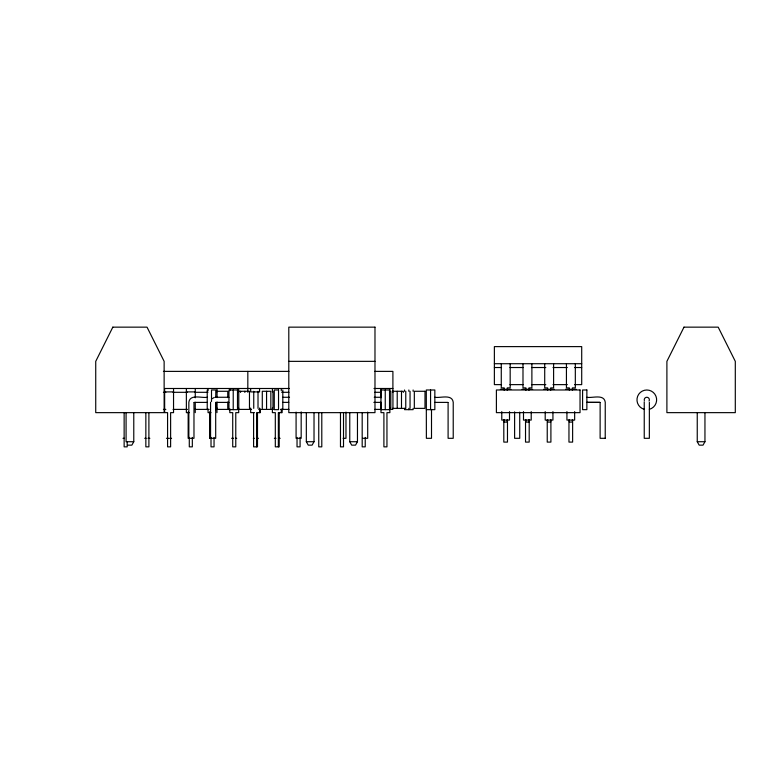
<?xml version="1.0" encoding="UTF-8"?>
<svg xmlns="http://www.w3.org/2000/svg" width="774" height="774" viewBox="0 0 774 774"><rect width="100%" height="100%" fill="white"/><g stroke="black" fill="none" stroke-linecap="round" stroke-linejoin="round"><path stroke-width="1.16" d="M133.776 412.648L133.776 441.722L131.861 445.147L128.01 445.147M314.021 412.648L314.021 441.722L312.096 445.147L308.255 445.147L306.33 441.722L306.33 412.648M357.462 412.648L357.462 441.722L355.537 445.147L351.686 445.147L349.761 441.722L349.761 412.648M704.95 412.648L704.95 441.722L703.024 445.147L699.174 445.147L697.248 441.722L697.248 412.648M212.047 398.745L214.359 397.41M288.799 361.352L374.984 361.352M494.373 363.712L581.709 363.712M494.373 367.524L501.552 367.524M509.931 367.524L523.089 367.524M531.467 367.524L545.815 367.524M552.994 367.524L567.352 367.524M574.531 367.524L581.709 367.524M163.42 371.385L288.934 371.385M374.761 371.385L392.902 371.385L392.902 392.302M501.552 384.63L494.373 384.63L494.373 346.617L581.709 346.617L581.709 384.63L574.531 384.63M509.931 384.63L523.089 384.63M531.467 384.63L545.815 384.63M552.994 384.63L567.352 384.63M289.447 388.49L164.649 388.49L164.649 412.648L167.571 412.648L167.571 446.85L170.619 446.85L170.619 412.648L173.54 412.648L173.54 388.49M373.987 388.49L392.902 388.49M500.343 389.283L510.937 389.283M522.063 389.283L532.647 389.283M543.783 389.283L554.368 389.283M565.494 389.283L576.088 389.283M392.602 391.276L403.293 391.276L403.293 392.418M164.649 391.905L173.54 391.905M186.37 391.905L195.261 391.905M163.42 392.302L165.829 392.302M173.047 392.302L187.492 392.302M194.709 392.302L207.954 392.302M281.678 392.302L288.934 392.302M374.761 392.302L380.808 392.302M207.229 397.265C201.917 398.368 190.036 393.685 188.846 402.219L188.846 438.307M215.52 397.265L228.949 397.265M282.81 397.285L289.524 397.285M374.258 397.285L380.972 397.285M434.843 397.265C440.154 398.368 452.035 393.685 453.225 402.219L453.225 438.307L448.098 438.307L448.098 402.557M586.866 397.285C592.178 398.378 604.059 393.676 605.249 402.219L605.229 438.307M282.81 402.374L288.76 402.374M373.832 402.374L380.972 402.374M194.139 402.393L207.229 402.393M215.859 402.393L228.949 402.393M434.843 402.393L447.923 402.393M392.602 408.372L405.769 408.372L405.769 391.276M163.42 409.398L165.829 409.398M173.047 409.398L187.492 409.398M194.709 409.398L209.154 409.398M216.372 409.398L230.816 409.398M238.044 409.398L251.453 409.398M258.709 409.398L273.212 409.398M280.469 409.398L288.934 409.398M374.761 409.398L380.808 409.398M389.274 409.398L392.902 409.398M426.29 409.659L434.843 409.659L434.843 389.99L426.29 389.99L426.377 438.307L431.505 438.307L431.505 409.436M189.291 412.648L186.37 412.648L186.37 388.49M211.012 412.648L208.08 412.648L208.08 409.194M254.443 412.648L250.67 412.648L250.67 408.043M123.008 438.307L124.343 438.307M144.728 438.307L146.063 438.307M148.018 438.307L149.856 438.307M166.439 438.307L168.664 438.307M169.603 438.307L171.576 438.307M231.6 438.307L233.564 438.307M235.499 438.307L236.728 438.307M253.311 438.307L254.327 438.307M257.103 438.307L258.448 438.307M274.373 438.307L276.047 438.307M278.466 438.307L280.159 438.307M343.095 438.307L345.978 438.307L345.978 412.087M362.609 438.307L367.698 438.307L367.698 412.087M605.249 438.307L600.121 438.307L600.14 402.557M133.776 441.722L126.085 441.722L126.085 412.648M306.33 441.722L314.021 441.722M349.761 441.722L357.462 441.722M697.248 441.722L704.95 441.722M215.694 402.412L215.782 409.659M649.367 402.383L649.347 438.307L644.239 438.307L644.239 401.745M575.324 363.712L575.324 387.88L572.402 387.88L572.402 390.241M574.656 411.613L574.656 420.069L566.926 420.069L566.926 411.613M572.625 420.069L572.625 442.099L568.958 442.099L568.958 420.069M572.402 419.721L572.402 422.082L569.354 422.082L569.354 419.721M569.354 390.241L569.354 387.88L566.433 387.88L566.433 363.712M553.604 363.712L553.604 387.88L550.682 387.88L550.682 390.241M552.936 411.613L552.936 420.069L545.206 420.069L545.206 411.613M550.904 420.069L550.904 442.099L547.237 442.099L547.237 420.069M550.682 419.721L550.682 422.082L547.634 422.082L547.634 419.721M547.634 390.241L547.634 387.88L544.712 387.88L544.712 363.712M531.883 363.712L531.883 387.88L528.961 387.88L528.961 390.241M531.216 411.613L531.216 420.069L523.495 420.069L523.495 411.613M529.193 420.069L529.193 442.099L525.527 442.099L525.527 420.069M528.961 419.721L528.961 422.082L525.914 422.082L525.914 419.721M525.914 390.241L525.914 387.88L522.992 387.88L522.992 363.712M519.722 412.087L519.741 438.307L514.613 438.307L514.613 411.845M510.172 363.712L510.172 387.88L507.241 387.88L507.241 390.241M509.505 411.613L509.505 420.069L501.775 420.069L501.775 411.613M507.473 420.069L507.473 442.099L503.806 442.099L503.806 420.069M507.241 419.721L507.241 422.082L504.203 422.082L504.203 419.721M504.203 390.241L504.203 387.88L501.271 387.88L501.271 363.712M430.567 389.99L430.567 409.659M413.123 389.99L413.123 391.305M413.123 408.343L413.123 409.659L404.57 409.659L404.57 408.343M410.046 391.276L410.046 408.372M408.846 389.99L408.846 391.305M408.846 408.343L408.846 409.659M404.57 389.99L404.57 391.305M401.493 391.276L401.493 408.372M397.217 391.276L397.217 408.372M392.94 391.276L392.94 408.372M390.802 391.276L390.802 408.372M389.873 388.49L389.873 391.528M389.873 408.043L389.873 412.648L386.952 412.648L386.952 446.85L383.904 446.85L383.904 412.648L380.982 412.648L380.982 402.277M385.249 389.99L385.249 409.659M380.982 388.49L380.982 397.807M365.231 437.416L365.231 446.85L362.184 446.85L362.184 412.648M343.511 412.648L343.511 446.85L340.473 446.85L340.473 412.648M321.791 412.648L321.791 446.85L318.753 446.85L318.753 412.648M301.173 411.845L301.173 438.307L296.084 438.307L296.084 412.087M300.08 437.416L300.08 446.85L297.032 446.85L297.032 437.416M282.81 389.99L282.81 409.659M282.133 409.194L282.133 412.648L278.359 412.648L278.359 446.85M281.281 388.49L281.281 390.764M281.281 409.194L281.281 412.648M279.201 412.648L279.201 446.85L275.312 446.85L275.312 412.648L272.39 412.648L272.39 408.043M272.98 391.276L272.98 408.372M272.39 388.49L272.39 391.905M270.842 408.372L270.842 391.276L262.289 391.276L262.289 408.372M266.566 391.276L266.566 408.372M260.412 409.194L260.412 412.648L256.639 412.648L256.639 446.85M259.561 388.49L259.561 391.905L250.67 391.905L250.67 388.49M259.561 408.043L259.561 412.648M258.013 391.276L258.013 408.372M257.49 412.648L257.49 446.85L253.601 446.85L253.601 412.648M253.746 391.276L253.746 408.372M249.47 408.372L249.47 391.276L238.779 391.276L238.779 408.372M247.825 371.385L247.825 392.302M244.845 391.276L244.845 392.418M240.579 391.276L240.579 392.418M238.692 388.49L238.692 391.905M238.692 408.043L238.692 412.648L235.77 412.648L235.77 446.85L232.722 446.85L232.722 412.648L229.801 412.648L229.801 409.194M233.226 389.99L233.226 409.659M229.801 388.49L229.801 390.764M227.75 397.613L227.75 391.276L217.059 391.276L217.059 397.613M227.75 402.035L227.75 408.372M217.059 402.035L217.059 408.372M216.972 388.49L216.972 391.905M216.972 408.043L216.972 412.648M215.782 397.285L215.782 389.99L211.505 389.99L211.505 401.522M215.694 402.557L215.694 438.307L209.88 438.307L209.88 411.962M214.05 437.416L214.05 446.85L211.012 446.85L211.012 437.416M210.567 402.219L210.567 438.307M209.899 411.952L209.899 438.307M208.08 388.49L208.08 390.764M207.229 389.99L207.229 409.659M195.261 388.49L195.261 397.807M195.261 402.277L195.261 412.648M193.974 402.557L193.974 438.307L188.159 438.307L188.179 411.952M192.329 437.416L192.329 446.85L189.291 446.85L189.291 437.416M148.898 412.648L148.898 446.85L145.851 446.85L145.851 412.648M127.178 442.138L127.178 446.85L124.14 446.85L124.14 412.648M644.258 409.32A9.83 9.83 0 0 1 638.753 394.189A9.83 9.83 0 0 1 654.862 394.189A9.83 9.83 0 0 1 649.347 409.32M644.345 400.555A2.564 2.564 0 0 1 647.074 397.275A2.564 2.564 0 0 1 649.057 401.048M112.83 327.15L95.734 361.352L95.734 412.648L164.136 412.648L164.136 361.352L147.031 327.15L112.83 327.15M683.993 327.15L666.898 361.352L666.898 412.648L735.3 412.648L735.3 361.352L718.195 327.15L683.993 327.15M374.984 327.15L288.799 327.15L288.799 412.648L374.984 412.648L374.984 327.15M237.492 389.99L228.949 389.99L228.949 409.659L237.492 409.659L237.492 389.99M278.534 389.99L274.267 389.99L274.267 409.659L278.534 409.659L278.534 389.99M389.525 389.99L380.972 389.99L380.972 409.659L389.525 409.659L389.525 389.99M580.036 389.98L496.395 389.98L496.395 412.648L580.036 412.648L580.036 389.98M586.866 389.99L582.59 389.99L582.59 409.659L586.866 409.659L586.866 389.99M425.003 391.276L414.322 391.276L414.322 408.372L425.003 408.372L425.003 391.276M599.956 402.374L586.866 402.374L599.947 402.393"/></g></svg>
